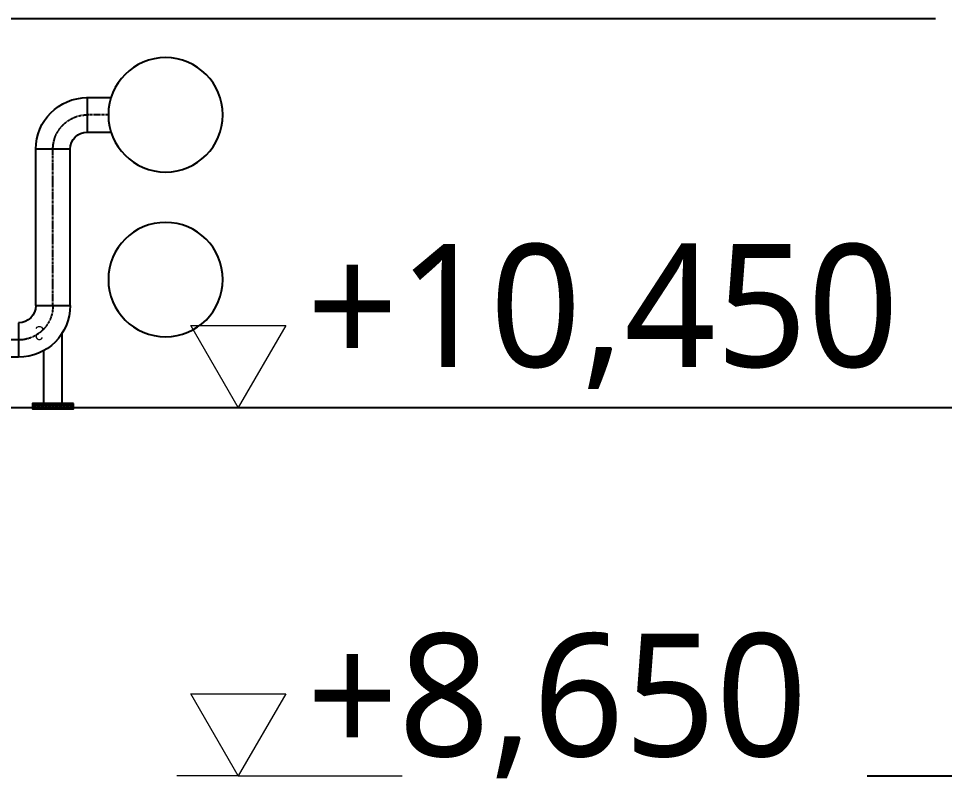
# Model space of a CAD drawing. Header units: millimetres. Extents: x -192235 to 515711, y 45168 to 947868.
# Drawn here: x 195382 to 199904, y 462137 to 465850 of the extents above; entities that cross this region are included whole.
import ezdxf
from ezdxf.enums import TextEntityAlignment as Align

# ---------------------------------------------------------------- set-up
doc = ezdxf.new("R2010")
doc.units = ezdxf.units.MM
doc.header["$LTSCALE"] = 1000
doc.header["$PDMODE"] = 1
doc.linetypes.add('TPH12-SEC-@20-1$0$CENTERK5', pattern=[6.916, 6.667, -0.083, 0.083, -0.083])
doc.linetypes.add('YFM1P-短$0$CENTER', pattern=[2, 1.25, -0.25, 0.25, -0.25])
for name, color, linetype in [('TPH12-SEC-@20-1$0$A-DIM', 7, 'Continuous'), ('TPH12-SEC-@20-1$0$H-SIN', 252, 'TPH12-SEC-@20-1$0$CENTERK5'), ('YFM1P-短$0$14P5-CSH-3-402-B$0$SH-TEXT', 4, 'Continuous'), ('YFM1P-短$0$M-FOUN', 252, 'Continuous'), ('YFM1P-短$0$M-PIPE-CHWR20', 110, 'Continuous'), ('YFM1P-短$0$M-PIPE-CHWR20_CL', 111, 'YFM1P-短$0$CENTER'), ('YFM1P-短$0$M-PIPE-CHWS12', 130, 'Continuous'), ('YFM1P-短$0$M-PIPE-VENT', 10, 'Continuous')]:
    doc.layers.add(name, color=color, linetype=linetype)
doc.styles.add('TPH12-SEC-@20-1$0$MtXpl_', font='Microsoft JhengHei.ttf')
doc.styles.add('TPH12-SEC-@20-1$0$STANDARD', font='txt')
doc.styles.add('YFM1P-短$0$14P5-CSH-3-402-B$0$AA-TXT', font='simplex.shx', dxfattribs={"width": 0.8, "bigfont": 'CHINA.shx'})
doc.dimstyles.new('TPH12-SEC-@20-1$0$生成的_樣式__6', dxfattribs={"dimtxt": 60, "dimasz": 30.4, "dimexe": 0.18, "dimexo": 0.0625, "dimgap": 0, "dimtad": 1, "dimdec": 1, "dimzin": 0, "dimdsep": 46, "dimtxsty": 'TPH12-SEC-@20-1$0$STANDARD', "dimblk": 'TPH12-SEC-@20-1$0$ARROWHEAD_6', "dimblk1": 'TPH12-SEC-@20-1$0$ARROWHEAD_6', "dimblk2": 'TPH12-SEC-@20-1$0$ARROWHEAD_6', "dimcen": 0.09, "dimclrd": 12, "dimclre": 12, "dimclrt": 3, "dimazin": 0, "dimtfac": 1, "dimtdec": 4, "dimtmove": 0, "dimatfit": 3, "dimfxl": 1, "dimtolj": 1, "dimtzin": 0, "dimarcsym": 0})

# ---------------------------------------------------------------- blocks, each defined once
blk = doc.blocks.new('TPH12-SEC-@20-1$0$ARROWHEAD_6')
at = {"color": 0, "linetype": 'Continuous', "lineweight": 0}
for p, q in [((0, 0), (-1, 0)), ((-0.5, -0.5), (0.5, 0.5))]:
    blk.add_line(p, q, dxfattribs=at)
blk = doc.blocks.new('*D949')
at = {"layer": 'DEFPOINTS', "color": 0, "linetype": 'Continuous', "transparency": 16777216}
for p in [(199526.1, 462150), (203174.8, 462150), (190000, 455950)]:
    blk.add_point(p, dxfattribs=at)
at = {"layer": 'TPH12-SEC-@20-1$0$A-DIM', "color": 12, "linetype": 'Continuous', "lineweight": -2, "transparency": 16777216}
for p, q in [((199526.1, 462150), (203175, 462150)), ((203174.8, 462119.6), (203174.8, 459883.3)), ((203174.8, 455980.4), (203174.8, 458216.7)), ((190000.1, 455950), (203175, 455950))]:
    blk.add_line(p, q, dxfattribs=at)
at = {"layer": 'TPH12-SEC-@20-1$0$A-DIM', "color": 12, "linetype": 'Continuous', "lineweight": -2, "transparency": 16777216, "xscale": 30.40000000000001, "yscale": 30.40000000000001, "zscale": 30.40000000000001}
for p, rotation in [((203174.8, 462150), 90), ((203174.8, 455950), 270)]:
    blk.add_blockref('TPH12-SEC-@20-1$0$ARROWHEAD_6', p, dxfattribs=dict(at, rotation=rotation))
at = {"layer": 'TPH12-SEC-@20-1$0$A-DIM', "color": 3, "linetype": 'Continuous', "lineweight": 0, "transparency": 16777216, "insert": (203174.8, 459050), "char_height": 500, "attachment_point": 5, "rotation": 90, "style": 'TPH12-SEC-@20-1$0$STANDARD'}
blk.add_mtext('\\A1;6200', dxfattribs=at)
blk = doc.blocks.new('*D950')
at = {"layer": 'DEFPOINTS', "color": 0, "linetype": 'Continuous', "transparency": 16777216}
for p in [(190000, 463950), (203190, 463950), (199526.1, 462150)]:
    blk.add_point(p, dxfattribs=at)
at = {"layer": 'TPH12-SEC-@20-1$0$A-DIM', "color": 12, "linetype": 'Continuous', "lineweight": -2, "transparency": 16777216}
for p, q in [((190000.1, 463950), (203190.2, 463950)), ((203190, 463919.6), (203190, 463800)), ((203190, 462180.4), (203190, 462300)), ((199526.1, 462150), (203190.2, 462150))]:
    blk.add_line(p, q, dxfattribs=at)
at = {"layer": 'TPH12-SEC-@20-1$0$A-DIM', "color": 12, "linetype": 'Continuous', "lineweight": -2, "transparency": 16777216, "xscale": 30.40000000000001, "yscale": 30.40000000000001, "zscale": 30.40000000000001}
for p, rotation in [((203190, 463950), 90), ((203190, 462150), 270)]:
    blk.add_blockref('TPH12-SEC-@20-1$0$ARROWHEAD_6', p, dxfattribs=dict(at, rotation=rotation))
at = {"layer": 'TPH12-SEC-@20-1$0$A-DIM', "color": 3, "linetype": 'Continuous', "lineweight": 0, "transparency": 16777216, "insert": (203190, 463050), "char_height": 500, "attachment_point": 5, "rotation": 90, "style": 'TPH12-SEC-@20-1$0$STANDARD'}
blk.add_mtext('\\A1;1800', dxfattribs=at)
blk = doc.blocks.new('*D951')
at = {"layer": 'DEFPOINTS', "color": 0, "linetype": 'Continuous', "transparency": 16777216}
for p in [(190000, 466700), (203174.8, 466700), (190000, 463950)]:
    blk.add_point(p, dxfattribs=at)
at = {"layer": 'TPH12-SEC-@20-1$0$A-DIM', "color": 12, "linetype": 'Continuous', "lineweight": -2, "transparency": 16777216}
for p, q in [((190000.1, 466700), (203175, 466700)), ((203174.8, 466669.6), (203174.8, 466200)), ((203174.8, 463980.4), (203174.8, 464450)), ((190000.1, 463950), (203175, 463950))]:
    blk.add_line(p, q, dxfattribs=at)
at = {"layer": 'TPH12-SEC-@20-1$0$A-DIM', "color": 12, "linetype": 'Continuous', "lineweight": -2, "transparency": 16777216, "xscale": 30.40000000000001, "yscale": 30.40000000000001, "zscale": 30.40000000000001}
for p, rotation in [((203174.8, 466700), 90), ((203174.8, 463950), 270)]:
    blk.add_blockref('TPH12-SEC-@20-1$0$ARROWHEAD_6', p, dxfattribs=dict(at, rotation=rotation))
at = {"layer": 'TPH12-SEC-@20-1$0$A-DIM', "color": 3, "linetype": 'Continuous', "lineweight": 0, "transparency": 16777216, "insert": (203174.8, 465325), "char_height": 500, "attachment_point": 5, "rotation": 90, "style": 'TPH12-SEC-@20-1$0$STANDARD'}
blk.add_mtext('\\A1;2750', dxfattribs=at)
blk = doc.blocks.new('TPH12-SEC-@20-1$0$標註_11_3', base_point=(71639.99, -9725.76))
at = {"layer": 'TPH12-SEC-@20-1$0$A-DIM', "color": 3, "lineweight": 0}
for p, q in [((71639.99, -8260.76), (71616.79, -8220.76)), ((71616.79, -8220.76), (71663.19, -8220.76)), ((71663.19, -8220.76), (71639.99, -8260.76))]:
    blk.add_line(p, q, dxfattribs=at)
at = {"layer": 'TPH12-SEC-@20-1$0$A-DIM', "color": 12, "lineweight": 0}
for q in [(71609.99, -8260.76), (71719.99, -8260.76)]:
    blk.add_line((71639.99, -8260.76), q, dxfattribs=at)
at = {"layer": 'TPH12-SEC-@20-1$0$A-DIM', "color": 3, "style": 'TPH12-SEC-@20-1$0$MtXpl_'}
blk.add_text('+8,650', height=60, dxfattribs=at).set_placement((71673.47, -8251.25))
blk = doc.blocks.new('TPH12-SEC-@20-1$0$標註_14_3', base_point=(71639.99, -8080.76))
at = {"layer": 'TPH12-SEC-@20-1$0$A-DIM', "color": 3, "lineweight": 0}
for p, q in [((71639.99, -8080.76), (71616.79, -8040.76)), ((71616.79, -8040.76), (71663.19, -8040.76)), ((71663.19, -8040.76), (71639.99, -8080.76))]:
    blk.add_line(p, q, dxfattribs=at)
at = {"layer": 'TPH12-SEC-@20-1$0$A-DIM', "color": 12, "lineweight": 0}
for q in [(71559.99, -8080.76), (71669.99, -8080.76)]:
    blk.add_line((71639.99, -8080.76), q, dxfattribs=at)
at = {"layer": 'TPH12-SEC-@20-1$0$A-DIM', "color": 3, "style": 'TPH12-SEC-@20-1$0$MtXpl_'}
blk.add_text('+10,450', height=60, dxfattribs=at).set_placement((71673.47, -8061))
blk = doc.blocks.new('YFM1P-短')
at = {"layer": 'YFM1P-短$0$M-PIPE-VENT'}
h = blk.add_hatch(dxfattribs=at)
h.set_pattern_fill('ANSI37', color=256, scale=100, style=0)
h.set_pattern_definition([(45, (-320903.8, 377549.639), (-8.83883476, 8.83883476), []), (135, (-320903.8, 377549.639), (-8.83883476, -8.83883476), [])])
h.paths.add_polyline_path([(94349.1, 463962.3), (94349.1, 463942.3), (94549.1, 463942.3), (94549.1, 463962.3)])
at = {"layer": 'YFM1P-短$0$M-FOUN'}
blk.add_line((101830.3, 465850), (90140.3, 465850), dxfattribs=at)
at = {"layer": 'YFM1P-短$0$M-PIPE-CHWR20'}
for p, q in [((94285.2, 465463.5, 0), (94166, 465463.5, 0)), ((94281.6, 465295.4, 0), (94281.6, 465463.4, 0)), ((94282.3, 465295.3, 0), (94166, 465295.3, 0)), ((94365.6, 464447.3, 0), (94365.6, 465211.4, 0)), ((94365.6, 465211.4, 0), (94533.6, 465211.4, 0)), ((94533.6, 464447.3, 0), (94533.6, 465211.4, 0)), ((94533.6, 464447.3, 0), (94365.6, 464447.3, 0)), ((94617.6, 464363.3, 0), (94617.6, 464195.3, 0)), ((94404.1, 463968.3), (94404.1, 464313.4)), ((94494.1, 463968.3), (94494.1, 464227.6, 0)), ((94617.4, 464195.3, 0), (95236.7, 464195.3, 0))]:
    blk.add_line(p, q, dxfattribs=at)
blk.add_circle((93899.6, 465379.4, 0), 279.4, dxfattribs=at)
for centre, radius, start, end in [((94281.6, 465211.4, 0), 252, 0, 90), ((94281.6, 465211.4, 0), 84, 0, 90), ((94617.6, 464447.3, 0), 252, 180, 270), ((94617.6, 464447.3, 0), 84, 180, 270)]:
    blk.add_arc(centre, radius, start, end, dxfattribs=at)
at = {"layer": 'YFM1P-短$0$M-PIPE-CHWR20_CL', "linetype": 'YFM1P-短$0$CENTER', "ltscale": 0.01}
for p, q in [((94179, 465379.4, 0), (94281.6, 465379.4, 0)), ((94449.6, 464447.3, 0), (94449.6, 465211.4, 0)), ((94617.6, 464279.3, 0), (95376.4, 464280.9, 0))]:
    blk.add_line(p, q, dxfattribs=at)
for centre, start, end in [((94281.6, 465211.4, 0), 0, 90), ((94617.6, 464447.3, 0), 180, 270)]:
    blk.add_arc(centre, 168, start, end, dxfattribs=at)
at = {"layer": 'YFM1P-短$0$M-PIPE-CHWS12'}
blk.add_circle((93899.6, 464574.4, 0), 279.4, dxfattribs=at)
at = {"layer": 'YFM1P-短$0$M-PIPE-VENT', "elevation": 0}
blk.add_lwpolyline([(94349.1, 463968.3), (94549.1, 463968.3), (94549.1, 463962.3), (94349.1, 463962.3)], close=True, dxfattribs=at)
blk.add_lwpolyline([(94549.1, 463962.3), (94549.1, 463942.3), (94349.1, 463942.3), (94349.1, 463962.3), (94549.1, 463962.3)], dxfattribs=at)
at = {"layer": 'YFM1P-短$0$14P5-CSH-3-402-B$0$SH-TEXT', "color": 4, "style": 'YFM1P-短$0$14P5-CSH-3-402-B$0$AA-TXT', "width": 0.8}
blk.add_text('S', height=62.5, dxfattribs=at).set_placement((94516.3, 464313.2, 0), align=Align.MIDDLE_CENTER)
blk = doc.blocks.new('TPH12-SEC-@20-1')
at = {"layer": 'TPH12-SEC-@20-1$0$H-SIN'}
blk.add_line((84160.9, 463950), (201769.6, 463950), dxfattribs=at)
at = {"layer": 'TPH12-SEC-@20-1$0$A-DIM', "color": 12, "linetype": 'Continuous', "lineweight": 0, "xscale": 10, "yscale": 10, "zscale": 10}
for name, p in [('TPH12-SEC-@20-1$0$標註_11_3', (196455.1, 447500)), ('TPH12-SEC-@20-1$0$標註_14_3', (196455.1, 463950))]:
    blk.add_blockref(name, p, dxfattribs=at)
at = {"layer": 'TPH12-SEC-@20-1$0$A-DIM', "color": 12, "linetype": 'Continuous', "lineweight": 0}
for base, p1, p2, picture, middle in [((203174.8, 466700), (190000, 463950), (190000, 466700), '*D951', (203174.8, 465325)), ((203190, 463950), (199526.1, 462150), (190000, 463950), '*D950', (203190, 463050)), ((203174.8, 462150), (190000, 455950), (199526.1, 462150), '*D949', (203174.8, 459050))]:
    dim = blk.add_linear_dim(base=base, p1=p1, p2=p2, angle=90, dimstyle='TPH12-SEC-@20-1$0$生成的_樣式__6', override={"dimtxt": 500, "dimdec": 0}, dxfattribs=at)
    dim.commit()
    dim.dimension.update_dxf_attribs({"geometry": picture, "text_midpoint": middle, "dimtype": 128, "text_rotation": 90})

msp = doc.modelspace()

# ---------------------------------------------------------------- block references
msp.add_blockref('TPH12-SEC-@20-1', (0, 0))

# ---------------------------------------------------------------- next in the draw order: block references
at = {"xscale": -1}
msp.add_blockref('YFM1P-短', (290000, 0), dxfattribs=at)

doc.saveas('drawing.dxf')
